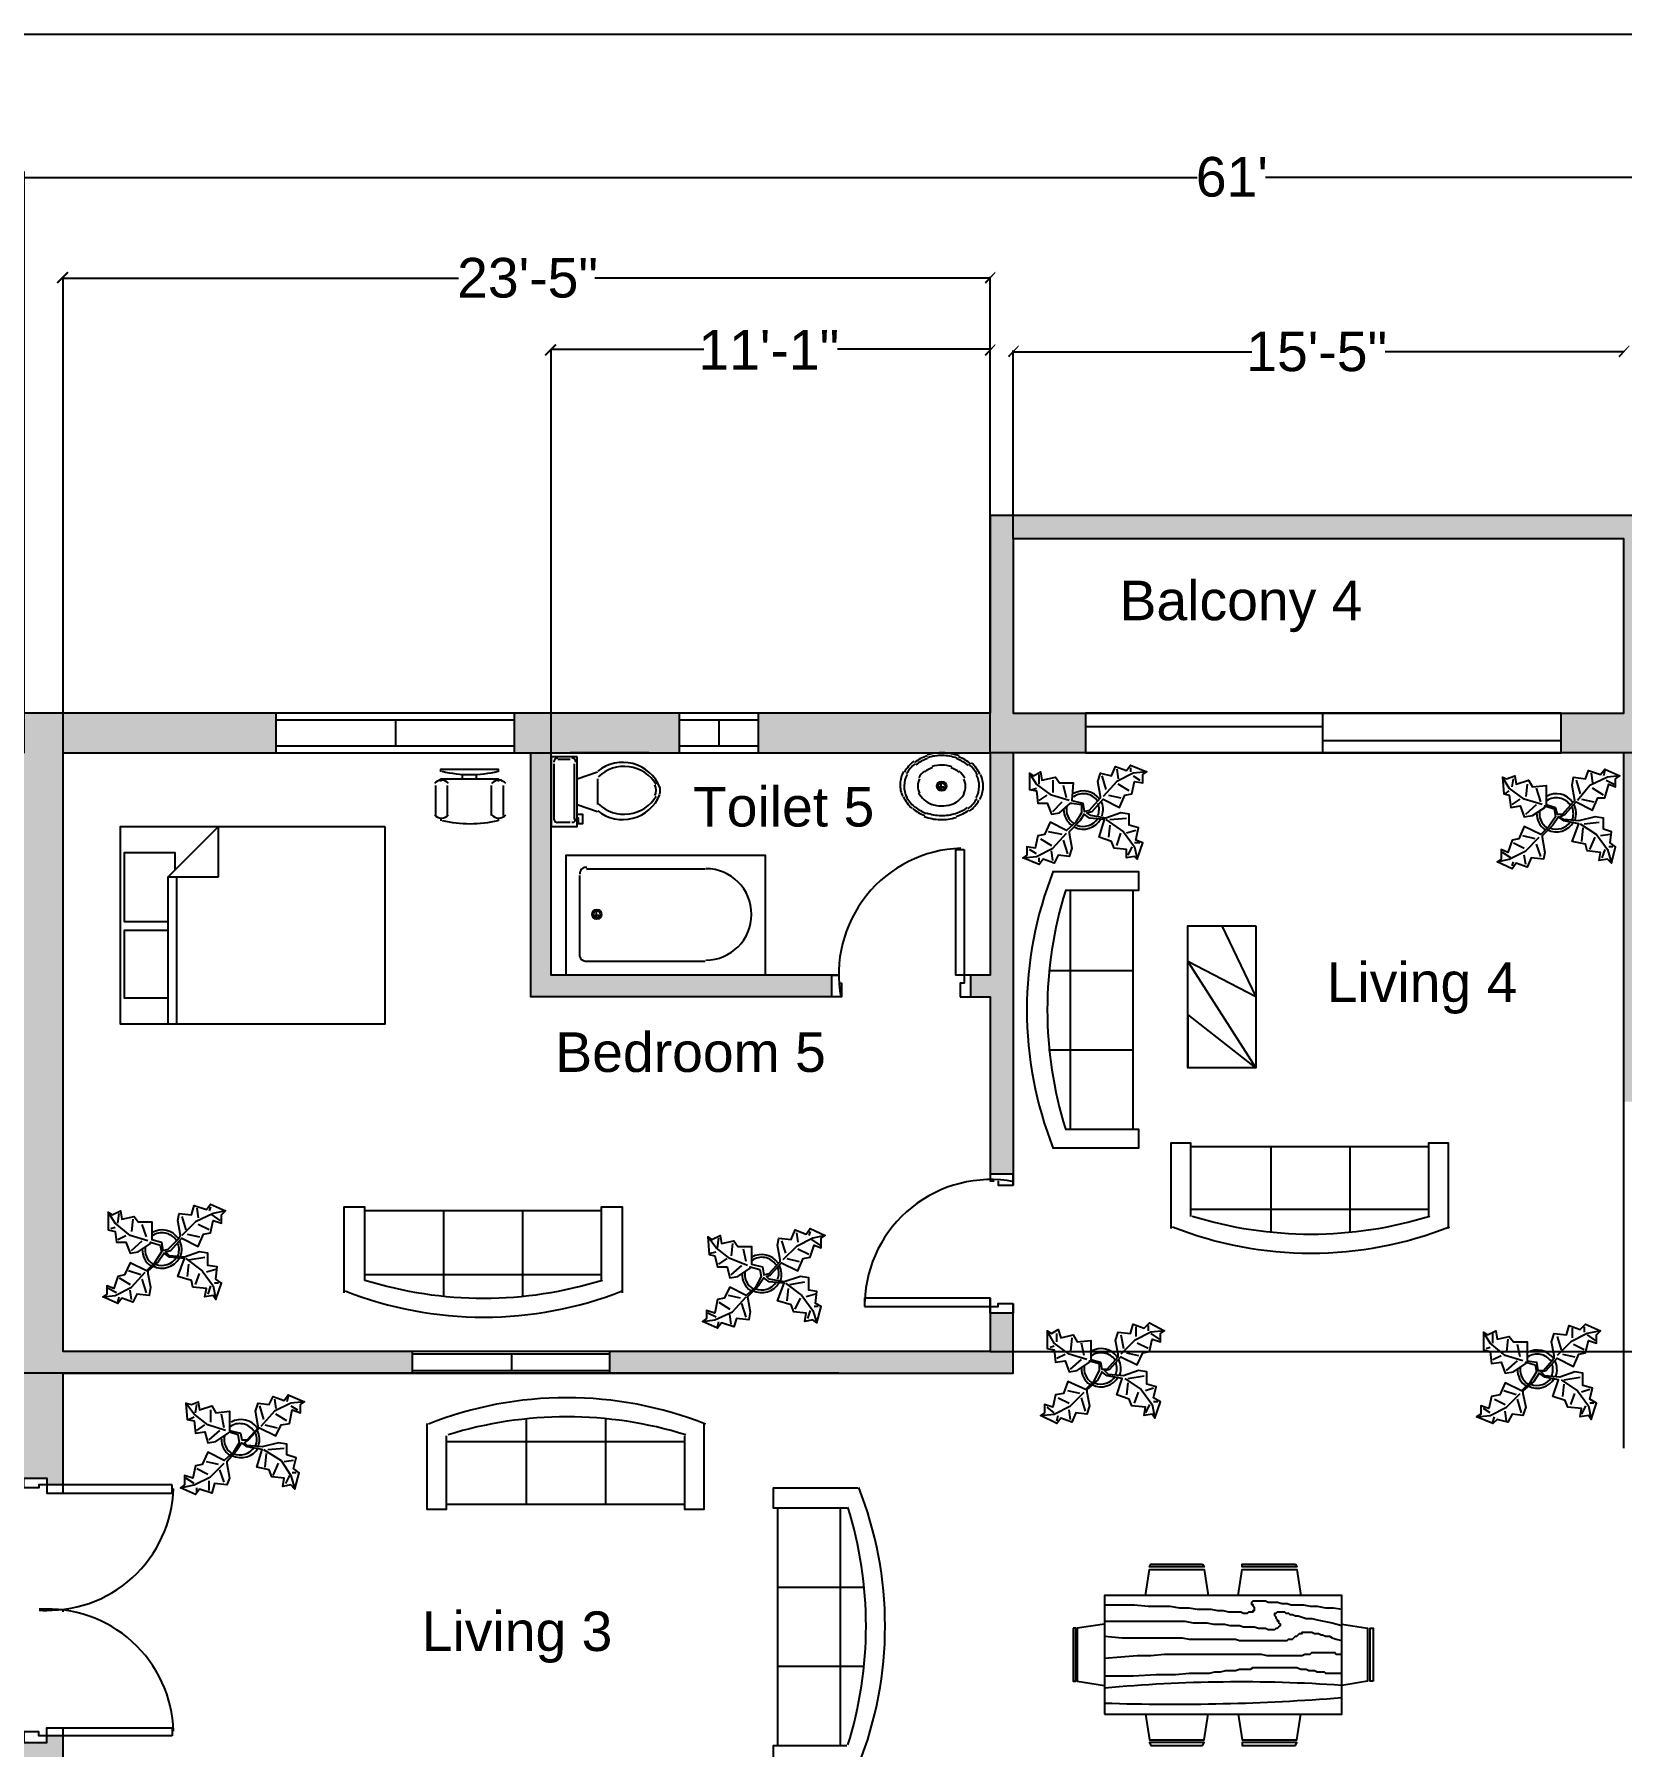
# Model space of a CAD drawing. Header units: inches. Extents: x 87 to 2803, y 358 to 1702.
# Drawn here: x 1060 to 1541, y 1183 to 1702 of the extents above; entities that cross this region are included whole.
import ezdxf

# ---------------------------------------------------------------- set-up
doc = ezdxf.new("R2010")
doc.units = ezdxf.units.IN
doc.header["$MEASUREMENT"] = 0
for name, color, linetype in [('PDF_0', 7, 'Continuous'), ('PDF_hatch', 3, 'Continuous'), ('PDF_Text', 7, 'Continuous')]:
    doc.layers.add(name, color=color, linetype=linetype)
for name, color, linetype, true_color in [('PDF_block', 220, 'Continuous', 0xff00bf), ('PDF_door', 140, 'Continuous', 0x00bfff), ('PDF_Layer1', 1, 'Continuous', 0xff0000), ('PDF_window', 180, 'Continuous', 0x3f00ff)]:
    doc.layers.add(name, color=color, linetype=linetype, true_color=true_color)
doc.styles.add('PDF Arial', font='arial.ttf')

msp = doc.modelspace()

# ---------------------------------------------------------------- hatches: boundary and pattern name
at = {"layer": 'PDF_0', "true_color": 0xff00bf, "transparency": 33554559}
for points in [[(1070.33, 1629.24), (1069.92, 1629.66), (1066.61, 1626.35), (1067.03, 1625.94)], [(1347.86, 1626.35), (1348.27, 1625.94), (1351.16, 1629.24), (1351.16, 1629.66)], [(1218.18, 1607.36), (1217.77, 1607.77), (1214.46, 1604.46), (1214.88, 1604.05)], [(1347.86, 1604.46), (1348.27, 1604.05), (1351.16, 1607.36), (1351.16, 1607.77)], [(1358.19, 1606.94), (1358.19, 1607.36), (1354.88, 1604.05), (1355.29, 1603.64)], [(1539.9, 1604.05), (1540.31, 1603.64), (1543.2, 1606.94), (1543.2, 1607.36)]]:
    msp.add_hatch(color=220, dxfattribs=at).paths.add_polyline_path(points)
at = {"layer": 'PDF_hatch', "transparency": 33554559}
for points in [[(1548.57, 1555.73), (1349.51, 1555.73), (1349.51, 1495.85), (1279.3, 1495.85), (1279.3, 1483.87), (1349.51, 1483.87), (1349.51, 1416.55), (1343.73, 1416.55), (1343.73, 1409.95), (1349.51, 1409.95), (1349.51, 1356.26), (1356.53, 1356.26), (1356.53, 1483.87), (1378.42, 1483.87), (1378.42, 1495.85), (1356.53, 1495.85), (1356.53, 1548.71), (1541.55, 1548.71), (1541.55, 1495.85), (1522.55, 1495.85), (1522.55, 1483.87), (1541.55, 1483.87), (1541.55, 1378.15), (1548.57, 1378.15), (1548.57, 1409.95), (1553.53, 1409.95), (1553.53, 1416.55), (1548.57, 1416.55), (1548.57, 1483.87), (1631.58, 1483.87), (1631.58, 1495.85), (1548.57, 1495.85)], [(1133.11, 1495.85), (859.71, 1495.85), (859.71, 1483.87), (924.55, 1483.87), (924.55, 1302.57), (818.82, 1302.57), (818.82, 1295.96), (924.55, 1295.96), (924.55, 1262.1), (929.5, 1262.1), (929.5, 1264.16), (936.52, 1264.16), (936.52, 1483.87), (1056.7, 1483.87), (1056.7, 1264.16), (1063.72, 1264.16), (1063.72, 1262.1), (1068.68, 1262.1), (1068.68, 1295.96), (1174.4, 1295.96), (1174.4, 1302.57), (1068.68, 1302.57), (1068.68, 1483.87), (1133.11, 1483.87)], [(1255.35, 1495.85), (1205.38, 1495.85), (1205.38, 1483.87), (1210.33, 1483.87), (1210.33, 1409.95), (1301.61, 1409.95), (1301.61, 1416.55), (1216.53, 1416.55), (1216.53, 1483.87), (1255.35, 1483.87)], [(1356.53, 1314.13), (1349.51, 1314.13), (1349.51, 1302.57), (1234.29, 1302.57), (1234.29, 1295.96), (1356.53, 1295.96)]]:
    msp.add_hatch(color=256, dxfattribs=at).paths.add_polyline_path(points)
h = msp.add_hatch(color=256, dxfattribs=at)
h.paths.add_polyline_path([(1068.68, 1003.98), (1068.68, 1142.74), (1128.98, 1142.74), (1128.98, 1149.76), (1068.68, 1149.76), (1068.68, 1186.11), (1063.72, 1186.11), (1063.72, 1184.04), (1056.7, 1184.04), (1056.7, 1099.79), (936.52, 1099.79), (936.52, 1184.04), (929.5, 1184.04), (929.5, 1186.11), (924.55, 1186.11), (924.55, 1149.76), (864.25, 1149.76), (864.25, 1142.74), (924.55, 1142.74), (924.55, 1003.98), (841.95, 1003.98), (841.95, 991.59), (1151.28, 991.59), (1151.28, 1003.98)])
h.paths.add_polyline_path([(1056.7, 1003.98), (936.52, 1003.98), (936.52, 1087.81), (1056.7, 1087.81)], flags=0)

# ---------------------------------------------------------------- linework, layer by layer
at = {"layer": 'PDF_0', "lineweight": 25}
for points in [[(86.59, 1701.52), (2022.27, 1701.52), (2022.27, 358.47), (86.59, 358.47)], [(1356.53, 1548.71), (1356.53, 1495.85), (1541.55, 1495.85), (1541.55, 1548.71)], [(1224.38, 1482.63), (1216.53, 1482.63), (1216.53, 1461.57), (1224.38, 1461.57)], [(1166.14, 1461.57), (1166.14, 1401.69), (1086.02, 1401.69), (1086.02, 1461.57)], [(1115.76, 1446.29), (1115.76, 1461.57), (1100.48, 1446.29)], [(1221.07, 1416.55), (1221.07, 1452.9), (1281.37, 1452.9), (1281.37, 1416.55)], [(1430.05, 1431.42), (1430.05, 1388.47), (1409.4, 1388.47), (1409.4, 1431.42)], [(1413.94, 1238.14), (1414.35, 1237.32), (1397.83, 1237.32), (1398.25, 1238.14)], [(1442.02, 1238.14), (1442.44, 1237.32), (1425.92, 1237.32), (1425.92, 1238.14)], [(1384.2, 1192.71), (1456.06, 1192.71), (1456.06, 1228.64), (1384.2, 1228.64)], [(1374.7, 1218.73), (1374.7, 1202.63), (1375.53, 1202.63), (1375.53, 1218.73)], [(1465.56, 1202.63), (1464.74, 1202.63), (1464.74, 1218.73), (1465.56, 1218.73)], [(1413.94, 1183.22), (1414.35, 1184.04), (1397.83, 1184.04), (1398.25, 1183.22)], [(1442.02, 1183.22), (1442.44, 1184.04), (1425.92, 1184.04), (1425.92, 1183.22)]]:
    msp.add_lwpolyline(points, close=True, dxfattribs=at)
for points in [[(1056.7, 991.59), (1541.55, 991.59), (1541.55, 931.7), (1650.58, 931.7), (1650.58, 991.59), (1800.5, 991.59), (1800.5, 1495.85), (1788.52, 1495.85), (1788.52, 1555.73), (1704.68, 1555.73), (1704.68, 1495.85), (1548.57, 1495.85), (1548.57, 1555.73), (1349.51, 1555.73), (1349.51, 1495.85), (1056.7, 1495.85)], [(1349.51, 1318.68), (1349.51, 1302.57), (1068.68, 1302.57), (1068.68, 1483.87), (1246.26, 1483.87), (1222.31, 1483.87)], [(1304.5, 1409.95), (1301.19, 1409.95), (1298.71, 1409.95), (1260.31, 1409.95), (1253.29, 1409.95), (1246.26, 1409.95), (1222.31, 1409.95), (1210.33, 1409.95), (1210.33, 1416.55), (1210.33, 1483.87)], [(1303.67, 1416.55), (1301.19, 1416.55), (1298.71, 1416.55), (1260.31, 1416.55), (1253.29, 1416.55), (1246.26, 1416.55), (1229.33, 1416.55), (1216.53, 1416.55), (1216.53, 1483.87)], [(1246.26, 1483.87), (1253.29, 1483.87), (1260.31, 1483.87), (1267.33, 1483.87), (1349.51, 1483.87), (1349.51, 1430.6), (1349.51, 1423.58), (1349.51, 1416.55), (1339.19, 1416.55)], [(1541.55, 1273.25), (1541.55, 1416.55), (1541.55, 1423.58), (1541.55, 1430.6), (1541.55, 1483.87), (1356.53, 1483.87), (1356.53, 1430.6), (1356.53, 1423.58), (1356.53, 1416.55), (1356.53, 1352.95)], [(1183.08, 1478.09), (1183.08, 1478.92), (1200.42, 1478.92), (1200.42, 1478.09)], [(1217.36, 1480.57), (1217.36, 1463.64)], [(1222.31, 1481.81), (1218.59, 1481.81)], [(1223.55, 1463.64), (1223.55, 1480.57)], [(1373.47, 1469.42), (1368.1, 1471.07), (1363.55, 1474.37), (1361.49, 1477.68), (1362.73, 1476.85), (1364.79, 1478.09), (1365.21, 1475.61), (1369.34, 1476.44), (1370.57, 1474.79), (1374.7, 1474.79), (1374.29, 1469.42), (1377.6, 1468.59), (1378.01, 1466.11), (1379.66, 1466.53), (1382.96, 1470.24), (1382.96, 1470.66), (1382.14, 1475.2), (1382.96, 1477.68), (1386.27, 1476.85), (1387.51, 1479.74), (1390.81, 1478.5), (1392.05, 1480.15), (1397.01, 1478.09)], [(1387.92, 1478.92), (1388.33, 1476.02)], [(1392.05, 1479.33), (1392.05, 1478.09)], [(1516.77, 1468.18), (1511.4, 1469.83), (1506.86, 1473.13), (1504.8, 1476.44), (1506.04, 1476.02), (1508.51, 1476.85), (1508.93, 1474.37), (1512.64, 1475.61), (1513.88, 1473.55), (1518.01, 1473.96), (1518.01, 1468.18), (1520.9, 1467.35), (1521.32, 1465.29), (1522.97, 1465.29), (1526.27, 1469), (1526.68, 1469.42), (1525.86, 1473.96), (1526.27, 1476.44), (1529.99, 1476.02), (1530.81, 1478.5), (1534.53, 1477.26), (1535.77, 1478.92), (1540.31, 1476.85)], [(1535.77, 1478.5), (1535.36, 1476.85)], [(1181.43, 1473.96), (1181.43, 1464.87)], [(1183.08, 1475.2), (1183.08, 1476.02), (1200.42, 1476.02), (1200.42, 1475.2)], [(1185.14, 1464.87), (1185.14, 1473.96)], [(1189.69, 1476.02), (1189.69, 1477.26)], [(1193.82, 1477.26), (1193.82, 1476.02)], [(1198.36, 1473.96), (1198.36, 1464.87)], [(1202.08, 1464.87), (1202.08, 1473.96)], [(1224.38, 1476.02), (1230.57, 1478.09)], [(1230.57, 1476.02), (1230.57, 1468.18)], [(1333.82, 1473.55), (1335.47, 1473.55)], [(1334.64, 1474.79), (1334.64, 1472.72)], [(1361.49, 1477.68), (1361.49, 1472.72), (1363.55, 1472.31), (1363.97, 1468.59), (1366.86, 1468.59), (1368.1, 1465.29), (1370.57, 1465.7), (1373.88, 1468.59), (1374.29, 1468.59), (1377.18, 1468.18), (1377.18, 1465.7), (1375.53, 1462.81), (1372.64, 1460.33), (1367.68, 1462.81), (1366.03, 1459.09), (1363.97, 1458.68), (1363.14, 1454.96), (1360.66, 1455.38), (1360.66, 1452.9), (1359.42, 1452.07), (1363.55, 1452.48), (1368.51, 1454.96), (1372.64, 1459.51)], [(1364.38, 1474.37), (1364.38, 1477.26)], [(1368.51, 1475.61), (1368.51, 1471.89)], [(1372.64, 1470.24), (1371.81, 1473.96)], [(1394.12, 1451.66), (1395.77, 1456.61), (1393.7, 1457.44), (1394.53, 1461.16), (1391.64, 1461.98), (1391.64, 1465.29), (1389.16, 1465.7), (1384.62, 1464.05), (1380.07, 1464.87), (1378.83, 1465.7), (1380.49, 1466.11), (1383.79, 1469.83), (1388.75, 1467.35), (1390.4, 1471.07), (1392.46, 1471.48), (1393.29, 1475.2), (1395.77, 1474.79), (1395.77, 1477.26), (1397.01, 1478.09), (1392.88, 1477.68), (1387.92, 1475.2), (1383.79, 1470.66)], [(1383.38, 1476.85), (1384.62, 1472.72)], [(1391.64, 1472.31), (1388.33, 1474.37)], [(1392.88, 1476.85), (1394.94, 1475.61)], [(1504.8, 1476.44), (1505.21, 1471.48), (1506.86, 1471.07), (1507.27, 1467.35), (1510.17, 1467.77), (1511.4, 1464.46), (1513.88, 1464.87), (1517.6, 1467.35), (1517.6, 1467.77), (1520.49, 1466.94), (1520.9, 1464.46), (1518.84, 1461.57), (1516.36, 1459.09), (1511.4, 1461.57), (1509.75, 1457.85), (1507.69, 1457.44), (1506.45, 1453.72), (1504.38, 1454.55), (1504.38, 1451.66), (1503.14, 1450.83), (1506.86, 1451.66), (1511.82, 1454.14), (1515.95, 1458.27)], [(1507.69, 1473.55), (1508.1, 1476.02)], [(1512.23, 1474.37), (1511.82, 1470.66)], [(1537.84, 1450.42), (1539.07, 1455.38), (1537.42, 1456.61), (1537.84, 1459.92), (1535.36, 1460.74), (1535.36, 1464.05), (1532.88, 1464.46), (1527.92, 1463.22), (1523.38, 1463.64), (1522.14, 1464.46), (1523.79, 1465.29), (1527.1, 1469), (1532.05, 1466.53), (1533.71, 1470.24), (1535.77, 1470.24), (1537.01, 1474.37), (1539.07, 1473.55), (1539.07, 1476.02), (1540.31, 1476.85), (1536.6, 1476.44), (1531.23, 1473.96), (1527.51, 1469.42)], [(1527.1, 1475.61), (1528.34, 1471.48)], [(1531.64, 1477.68), (1532.05, 1474.79)], [(1536.18, 1475.61), (1538.66, 1474.37)], [(1224.38, 1468.18), (1230.57, 1466.11)], [(1362.32, 1472.72), (1363.55, 1473.13)], [(1364.38, 1469.42), (1366.86, 1471.07)], [(1368.51, 1466.11), (1371.4, 1469)], [(1385.44, 1471.07), (1389.16, 1470.24)], [(1505.62, 1471.48), (1506.86, 1472.31)], [(1507.69, 1468.18), (1510.17, 1469.83)], [(1511.82, 1465.29), (1515.12, 1468.18)], [(1516.36, 1469), (1515.12, 1473.13)], [(1528.75, 1469.83), (1532.47, 1469)], [(1535.36, 1471.07), (1532.05, 1473.13)], [(1183.08, 1464.05), (1183.08, 1463.22)], [(1200.42, 1464.05), (1200.42, 1463.22)], [(1224.38, 1465.29), (1226.03, 1465.29), (1226.03, 1462.4), (1224.79, 1462.4), (1224.79, 1464.05), (1224.38, 1464.05)], [(1384.62, 1463.64), (1389.99, 1459.92), (1393.29, 1455.38), (1394.12, 1451.66), (1393.29, 1452.48), (1390.81, 1452.07), (1390.81, 1454.55), (1387.09, 1454.96), (1386.27, 1457.03), (1382.55, 1458.27), (1384.2, 1463.64), (1379.66, 1464.05), (1378.01, 1465.29), (1376.77, 1463.22), (1373.47, 1459.92), (1373.47, 1459.51), (1374.29, 1454.96), (1373.47, 1452.48), (1370.16, 1452.9), (1368.92, 1450.42), (1365.62, 1451.66), (1364.38, 1450.01), (1359.42, 1452.07)], [(1385.86, 1463.64), (1390.81, 1464.05)], [(1528.34, 1462.4), (1533.29, 1459.09), (1536.6, 1454.55), (1537.84, 1450.42), (1536.6, 1451.66), (1534.12, 1451.25), (1534.53, 1453.72), (1530.4, 1454.14), (1529.99, 1456.2), (1525.86, 1457.03), (1527.92, 1462.4), (1523.38, 1463.22), (1521.73, 1464.46), (1520.08, 1461.98), (1516.77, 1458.68), (1516.77, 1458.27), (1517.6, 1453.72), (1517.19, 1451.66), (1513.47, 1452.07), (1512.23, 1449.18), (1508.93, 1450.42), (1507.69, 1448.77), (1503.14, 1450.83)], [(1529.58, 1462.4), (1534.12, 1462.81)], [(1364.79, 1457.85), (1368.1, 1455.79)], [(1371.4, 1459.09), (1367.27, 1459.92)], [(1385.86, 1461.98), (1385.44, 1458.27)], [(1387.92, 1455.79), (1389.16, 1459.51)], [(1393.7, 1460.33), (1390.81, 1459.51)], [(1514.71, 1457.85), (1510.99, 1458.68)], [(1529.16, 1461.16), (1528.75, 1457.03)], [(1531.23, 1454.55), (1532.88, 1458.27)], [(1537.42, 1459.09), (1534.53, 1458.68)], [(1100.48, 1432.66), (1087.26, 1432.66), (1087.26, 1453.72), (1102.54, 1453.72), (1102.54, 1448.35)], [(1363.55, 1453.31), (1361.49, 1454.55)], [(1368.51, 1451.25), (1368.1, 1454.14)], [(1373.05, 1453.31), (1371.81, 1457.44)], [(1392.46, 1455.38), (1391.22, 1452.9)], [(1394.94, 1456.61), (1393.29, 1456.61)], [(1507.27, 1452.07), (1504.8, 1453.72)], [(1508.1, 1456.61), (1511.4, 1454.96)], [(1511.82, 1450.01), (1511.4, 1452.9)], [(1516.36, 1452.48), (1515.12, 1456.2)], [(1535.77, 1454.55), (1534.94, 1452.07)], [(1538.25, 1455.38), (1537.01, 1455.38)], [(1227.27, 1448.77), (1263.2, 1448.77)], [(1364.38, 1450.83), (1364.38, 1452.07)], [(1368.51, 1447.94), (1394.53, 1447.94), (1394.53, 1442.16), (1372.23, 1442.16)], [(1507.69, 1449.59), (1508.1, 1450.83)], [(1100.48, 1401.69), (1100.48, 1446.29)], [(1102.96, 1446.29), (1102.96, 1401.69)], [(1373.88, 1369.89), (1373.88, 1442.16)], [(1392.88, 1369.89), (1392.88, 1442.16)], [(1229.33, 1434.73), (1230.98, 1434.73)], [(1230.16, 1435.55), (1230.16, 1433.9)], [(1100.48, 1409.53), (1087.26, 1409.53), (1087.26, 1430.18), (1100.48, 1430.18)], [(1419.72, 1431.42), (1430.05, 1409.95), (1409.4, 1420.68), (1430.05, 1388.47), (1409.4, 1404.58), (1409.4, 1388.47)], [(1392.88, 1417.79), (1367.27, 1417.79)], [(1340.43, 1409.95), (1349.51, 1409.95), (1349.51, 1354.19)], [(1392.88, 1393.84), (1367.27, 1393.84)], [(1372.23, 1369.89), (1394.53, 1369.89), (1394.53, 1364.1), (1368.51, 1364.1)], [(1404.44, 1339.74), (1404.44, 1365.76), (1410.22, 1365.76), (1410.22, 1343.46)], [(1482.5, 1364.52), (1410.22, 1364.52)], [(1434.59, 1364.52), (1434.59, 1338.5)], [(1458.54, 1364.52), (1458.54, 1338.5)], [(1482.5, 1343.46), (1482.5, 1365.76), (1488.28, 1365.76), (1488.28, 1339.74)], [(1082.31, 1344.69), (1082.31, 1339.33), (1084.37, 1338.91), (1084.79, 1335.61), (1087.68, 1335.61), (1088.92, 1332.3), (1091.39, 1332.72), (1095.11, 1335.2), (1095.11, 1335.61), (1098, 1334.78), (1098.41, 1332.72), (1096.35, 1329.41), (1093.87, 1326.94), (1088.92, 1329.41), (1087.26, 1325.7), (1085.2, 1325.28), (1083.96, 1321.57), (1081.9, 1322.39), (1081.9, 1319.91), (1080.66, 1319.09), (1084.37, 1319.5), (1089.33, 1321.98), (1093.46, 1326.52)], [(1094.28, 1336.02), (1088.92, 1337.67), (1084.37, 1341.39), (1082.31, 1344.69), (1083.55, 1343.87), (1086.02, 1345.11), (1086.44, 1342.63), (1090.15, 1343.46), (1091.39, 1341.8), (1095.52, 1341.8), (1095.52, 1336.43), (1098.41, 1335.61), (1098.83, 1333.13), (1100.48, 1333.54), (1103.78, 1336.85), (1104.2, 1337.67), (1103.37, 1342.22), (1103.78, 1344.28), (1107.5, 1343.87), (1108.33, 1346.76), (1112.04, 1345.52), (1113.28, 1347.17), (1117.83, 1345.11)], [(1085.2, 1341.39), (1085.61, 1344.28)], [(1114.93, 1318.26), (1116.59, 1323.22), (1114.93, 1324.46), (1115.35, 1328.17), (1112.46, 1328.59), (1112.46, 1332.3), (1109.98, 1332.72), (1105.44, 1331.07), (1100.89, 1331.48), (1099.65, 1332.72), (1101.31, 1333.13), (1104.61, 1336.85), (1109.57, 1334.37), (1111.22, 1338.09), (1113.28, 1338.5), (1114.11, 1342.22), (1116.59, 1341.39), (1116.59, 1343.87), (1117.83, 1345.11), (1114.11, 1344.28), (1108.74, 1341.8), (1104.61, 1337.67)], [(1109.15, 1345.93), (1109.57, 1343.04)], [(1113.28, 1346.35), (1112.87, 1345.11)], [(1113.7, 1343.87), (1116.17, 1342.22)], [(1153.76, 1320.33), (1153.76, 1346.35), (1159.95, 1346.35), (1159.95, 1324.04)], [(1231.81, 1345.11), (1159.95, 1345.11)], [(1183.9, 1345.11), (1183.9, 1319.09)], [(1207.86, 1345.11), (1207.86, 1319.09)], [(1231.81, 1324.04), (1231.81, 1346.35), (1238.01, 1346.35), (1238.01, 1320.33)], [(1482.5, 1345.52), (1410.22, 1345.52)], [(1083.13, 1339.74), (1084.37, 1340.15)], [(1089.74, 1342.63), (1089.33, 1338.91)], [(1093.87, 1337.26), (1092.63, 1340.98)], [(1104.61, 1343.46), (1105.85, 1339.33)], [(1112.87, 1339.33), (1109.57, 1340.98)], [(1276, 1328.59), (1270.63, 1330.65), (1266.5, 1333.96), (1264.02, 1337.26), (1265.26, 1336.43), (1267.74, 1337.67), (1268.15, 1335.2), (1271.87, 1336.02), (1273.11, 1334.37), (1277.24, 1334.37), (1277.24, 1329), (1280.54, 1328.17), (1280.96, 1325.7), (1282.61, 1326.11), (1285.91, 1329.83), (1285.91, 1330.24), (1285.09, 1334.78), (1285.5, 1336.85), (1289.22, 1336.43), (1290.45, 1339.33), (1293.76, 1338.09), (1295, 1339.74), (1299.54, 1337.67)], [(1290.87, 1338.5), (1291.28, 1335.61)], [(1295, 1338.91), (1294.58, 1337.67)], [(1085.2, 1336.43), (1087.68, 1337.67)], [(1089.33, 1333.13), (1092.63, 1336.02)], [(1106.26, 1338.09), (1109.98, 1337.26)], [(1264.02, 1337.26), (1264.44, 1331.89), (1266.09, 1331.48), (1266.91, 1328.17), (1269.81, 1328.17), (1270.63, 1324.87), (1273.11, 1325.28), (1276.83, 1327.76), (1276.83, 1328.17), (1279.72, 1327.35), (1280.13, 1325.28), (1278.48, 1321.98), (1275.59, 1319.5), (1270.63, 1321.98), (1268.98, 1318.68), (1266.91, 1318.26), (1266.09, 1314.13), (1263.61, 1314.96), (1263.61, 1312.48), (1262.37, 1311.65), (1266.09, 1312.07), (1271.46, 1314.55), (1275.59, 1319.09)], [(1266.91, 1333.96), (1267.33, 1336.85)], [(1271.46, 1335.2), (1271.04, 1331.48)], [(1275.59, 1329.83), (1274.76, 1333.54)], [(1297.06, 1311.24), (1298.3, 1316.2), (1296.65, 1317.02), (1297.06, 1320.74), (1294.58, 1321.15), (1294.58, 1324.87), (1292.11, 1325.28), (1287.15, 1323.63), (1282.61, 1324.46), (1281.78, 1325.28), (1283.02, 1325.7), (1286.32, 1329.41), (1291.28, 1326.94), (1292.93, 1330.65), (1295, 1331.07), (1296.24, 1334.78), (1298.3, 1333.96), (1298.3, 1336.85), (1299.54, 1337.67), (1295.82, 1336.85), (1290.87, 1334.37), (1286.74, 1330.24)], [(1286.32, 1336.02), (1287.56, 1332.3)], [(1294.58, 1331.89), (1291.28, 1333.54)], [(1295.41, 1336.43), (1297.89, 1334.78)], [(1105.85, 1330.65), (1110.8, 1326.94), (1114.11, 1322.39), (1114.93, 1318.26), (1114.11, 1319.5), (1111.63, 1319.09), (1112.04, 1321.57), (1107.91, 1321.98), (1107.5, 1324.04), (1103.37, 1325.28), (1105.44, 1330.65), (1100.89, 1331.07), (1099.24, 1332.3), (1097.59, 1329.83), (1094.28, 1326.94), (1094.28, 1326.11), (1095.11, 1321.98), (1094.7, 1319.5), (1090.98, 1319.91), (1089.74, 1317.44), (1086.44, 1318.68), (1085.2, 1317.02), (1080.66, 1319.09)], [(1106.67, 1329), (1106.26, 1325.28)], [(1106.67, 1330.24), (1111.63, 1331.07)], [(1264.85, 1332.3), (1266.5, 1332.72)], [(1267.33, 1329), (1269.81, 1330.65)], [(1271.04, 1325.7), (1274.35, 1328.59)], [(1287.98, 1330.65), (1291.69, 1329.83)], [(1085.61, 1324.87), (1088.92, 1322.81)], [(1092.22, 1325.7), (1088.5, 1326.94)], [(1093.87, 1320.33), (1092.63, 1324.46)], [(1108.74, 1322.81), (1109.98, 1326.11)], [(1114.93, 1327.35), (1112.04, 1326.52)], [(1115.76, 1323.22), (1114.52, 1323.22)], [(1231.81, 1325.7), (1159.95, 1325.7)], [(1287.56, 1323.22), (1292.52, 1319.5), (1295.82, 1314.96), (1297.06, 1311.24), (1295.82, 1312.07), (1293.35, 1311.65), (1293.76, 1314.13), (1290.04, 1314.55), (1289.22, 1316.61), (1285.09, 1317.85), (1287.15, 1323.22), (1282.61, 1323.63), (1280.96, 1324.87), (1279.3, 1322.39), (1276.41, 1319.5), (1276, 1319.09), (1276.83, 1314.55), (1276.41, 1312.07), (1272.7, 1312.48), (1271.87, 1310), (1268.15, 1311.24), (1266.91, 1309.59), (1262.37, 1311.65)], [(1288.8, 1322.81), (1293.35, 1323.63)], [(1084.79, 1320.33), (1082.31, 1321.57)], [(1085.2, 1317.44), (1085.61, 1319.09)], [(1089.33, 1318.26), (1088.92, 1321.15)], [(1113.28, 1322.39), (1112.46, 1319.91)], [(1273.94, 1318.68), (1270.22, 1319.5)], [(1288.39, 1321.57), (1287.98, 1317.85)], [(1290.45, 1315.37), (1292.11, 1318.68)], [(1296.65, 1319.91), (1293.76, 1319.09)], [(1068.68, 1259.62), (1068.68, 1295.96), (1356.53, 1295.96), (1356.53, 1317.02)], [(1266.5, 1312.89), (1264.02, 1314.13)], [(1267.33, 1317.44), (1270.63, 1315.37)], [(1271.04, 1310.83), (1270.63, 1313.72)], [(1275.59, 1312.89), (1274.35, 1317.02)], [(1295, 1314.96), (1294.17, 1312.48)], [(1297.48, 1316.2), (1296.24, 1316.2)], [(1266.91, 1310), (1267.33, 1311.65)], [(1366.86, 1308.76), (1366.86, 1303.4), (1368.92, 1302.98), (1369.34, 1299.27), (1372.23, 1299.68), (1373.47, 1296.37), (1375.94, 1296.79), (1379.66, 1299.27), (1379.66, 1299.68), (1382.55, 1298.85), (1382.55, 1296.79), (1380.9, 1293.48), (1378.42, 1291.01), (1373.05, 1293.48), (1371.81, 1289.77), (1369.34, 1289.35), (1368.51, 1285.64), (1366.03, 1286.46), (1366.03, 1283.98), (1364.79, 1283.16), (1368.92, 1283.57), (1373.88, 1286.05), (1378.01, 1290.18)], [(1378.83, 1300.09), (1373.47, 1301.74), (1368.92, 1305.05), (1366.86, 1308.76), (1368.1, 1307.94), (1370.16, 1309.18), (1370.99, 1306.7), (1374.7, 1307.53), (1375.94, 1305.46), (1380.07, 1305.87), (1380.07, 1300.09), (1382.96, 1299.27), (1383.38, 1297.2), (1385.03, 1297.2), (1388.33, 1300.92), (1388.33, 1301.74), (1387.51, 1305.87), (1388.33, 1308.35), (1392.05, 1307.94), (1392.88, 1310.83), (1396.18, 1309.59), (1397.83, 1311.24), (1402.38, 1308.76)], [(1369.75, 1305.46), (1369.75, 1307.94)], [(1399.48, 1282.33), (1401.14, 1287.29), (1399.07, 1288.53), (1399.9, 1291.83), (1397.01, 1292.66), (1397.01, 1296.37), (1394.53, 1296.79), (1389.99, 1295.14), (1385.44, 1295.55), (1384.2, 1296.79), (1385.86, 1297.2), (1389.16, 1300.92), (1394.12, 1298.44), (1395.77, 1302.16), (1397.83, 1302.57), (1398.66, 1306.29), (1401.14, 1305.46), (1401.14, 1307.94), (1402.38, 1308.76), (1398.25, 1308.35), (1393.29, 1305.87), (1389.16, 1301.74)], [(1389.16, 1307.53), (1389.99, 1303.4)], [(1393.7, 1310), (1393.7, 1307.11)], [(1397.42, 1310.42), (1397.42, 1308.76)], [(1398.25, 1307.94), (1400.72, 1306.29)], [(1499.01, 1308.35), (1499.01, 1302.98), (1501.08, 1302.57), (1501.49, 1298.85), (1504.38, 1299.27), (1505.62, 1295.96), (1508.1, 1296.37), (1511.82, 1298.85), (1511.82, 1299.27), (1514.71, 1298.44), (1515.12, 1296.37), (1513.06, 1293.07), (1510.58, 1290.59), (1505.62, 1293.07), (1503.97, 1289.35), (1501.49, 1288.94), (1500.67, 1285.22), (1498.19, 1286.05), (1498.19, 1283.57), (1496.95, 1282.75), (1501.08, 1283.16), (1506.04, 1285.64), (1510.17, 1289.77)], [(1510.99, 1299.68), (1505.62, 1301.33), (1501.08, 1305.05), (1499.01, 1308.35), (1500.25, 1307.53), (1502.73, 1308.76), (1503.14, 1306.29), (1506.86, 1307.11), (1508.1, 1305.46), (1512.23, 1305.46), (1512.23, 1299.68), (1515.12, 1299.27), (1515.53, 1296.79), (1517.19, 1296.79), (1520.49, 1300.5), (1520.49, 1301.33), (1519.66, 1305.46), (1520.49, 1307.94), (1524.21, 1307.53), (1525.03, 1310.42), (1528.34, 1309.18), (1529.99, 1310.83), (1534.53, 1308.76)], [(1501.91, 1305.05), (1501.91, 1307.94)], [(1531.64, 1281.92), (1533.29, 1286.88), (1531.23, 1288.11), (1532.05, 1291.42), (1529.16, 1292.24), (1529.16, 1295.96), (1526.68, 1296.37), (1522.14, 1294.72), (1517.6, 1295.14), (1516.36, 1296.37), (1518.01, 1296.79), (1521.32, 1300.5), (1526.27, 1298.03), (1527.92, 1301.74), (1529.99, 1302.16), (1530.81, 1305.87), (1533.29, 1305.05), (1533.29, 1307.53), (1534.53, 1308.76), (1530.4, 1307.94), (1525.45, 1305.46), (1521.32, 1301.33)], [(1525.86, 1309.59), (1525.86, 1306.7)], [(1529.58, 1310), (1529.58, 1308.35)], [(1530.4, 1307.53), (1532.88, 1305.87)], [(1367.68, 1303.81), (1368.92, 1304.22)], [(1374.29, 1306.7), (1373.88, 1302.57)], [(1378.01, 1301.33), (1377.18, 1305.05)], [(1390.81, 1302.16), (1394.53, 1301.33)], [(1397.42, 1303.4), (1394.12, 1305.05)], [(1499.84, 1303.4), (1501.08, 1303.81)], [(1506.45, 1306.29), (1506.04, 1302.57)], [(1510.17, 1300.92), (1509.34, 1304.63)], [(1521.32, 1307.11), (1522.55, 1302.98)], [(1529.58, 1302.98), (1526.27, 1304.63)], [(1369.75, 1300.5), (1372.23, 1301.74)], [(1373.88, 1297.2), (1377.18, 1300.09)], [(1501.91, 1300.09), (1504.38, 1301.33)], [(1506.04, 1296.79), (1509.34, 1299.68)], [(1522.97, 1301.74), (1526.68, 1300.92)], [(1390.4, 1294.31), (1395.35, 1291.01), (1398.66, 1286.46), (1399.48, 1282.33), (1398.66, 1283.57), (1396.18, 1283.16), (1396.59, 1285.64), (1392.46, 1286.05), (1391.64, 1288.11), (1387.92, 1289.35), (1389.57, 1294.31), (1385.03, 1295.14), (1383.38, 1296.37), (1382.14, 1293.9), (1378.83, 1291.01), (1378.83, 1290.18), (1379.66, 1286.05), (1378.83, 1283.57), (1375.53, 1283.98), (1374.29, 1281.09), (1370.99, 1282.33), (1369.75, 1280.68), (1364.79, 1283.16)], [(1391.22, 1293.07), (1390.81, 1289.35)], [(1391.22, 1294.31), (1396.18, 1295.14)], [(1522.55, 1293.9), (1527.51, 1290.59), (1530.81, 1286.05), (1531.64, 1281.92), (1530.81, 1283.16), (1528.34, 1282.75), (1528.75, 1285.22), (1524.62, 1285.64), (1523.79, 1287.7), (1520.08, 1288.94), (1521.73, 1293.9), (1517.6, 1294.72), (1515.95, 1295.96), (1514.3, 1293.48), (1510.99, 1290.59), (1510.99, 1289.77), (1511.82, 1285.64), (1510.99, 1283.16), (1507.69, 1283.57), (1506.45, 1281.09), (1503.14, 1281.92), (1501.91, 1280.68), (1496.95, 1282.75)], [(1523.38, 1292.66), (1522.97, 1288.94)], [(1523.38, 1293.9), (1528.34, 1294.72)], [(1105.85, 1286.88), (1106.26, 1281.92), (1108.33, 1281.51), (1108.74, 1277.79), (1111.63, 1278.2), (1112.46, 1274.9), (1114.93, 1275.31), (1118.65, 1277.79), (1119.06, 1278.2), (1121.54, 1277.38), (1121.96, 1274.9), (1120.3, 1272.01), (1117.41, 1269.53), (1112.46, 1272.01), (1110.8, 1268.29), (1108.74, 1267.88), (1107.91, 1264.16), (1105.44, 1264.99), (1105.44, 1262.1), (1104.2, 1261.27), (1108.33, 1262.1), (1113.28, 1264.57), (1117.41, 1268.7)], [(1117.83, 1278.62), (1112.46, 1280.27), (1108.33, 1283.57), (1105.85, 1286.88), (1107.5, 1286.46), (1109.57, 1287.29), (1109.98, 1284.81), (1113.7, 1286.05), (1114.93, 1283.98), (1119.06, 1284.4), (1119.06, 1278.62), (1122.37, 1277.79), (1122.78, 1275.72), (1124.43, 1275.72), (1127.74, 1279.44), (1127.74, 1279.85), (1126.91, 1284.4), (1127.74, 1286.88), (1131.04, 1286.46), (1132.28, 1288.94), (1135.58, 1287.7), (1136.82, 1289.35), (1141.78, 1287.29)], [(1108.74, 1283.98), (1109.15, 1286.46)], [(1138.89, 1260.86), (1140.13, 1265.81), (1138.47, 1267.05), (1139.3, 1270.36), (1136.41, 1271.18), (1136.41, 1274.49), (1133.93, 1274.9), (1128.98, 1273.66), (1124.43, 1274.07), (1123.61, 1274.9), (1124.85, 1275.72), (1128.15, 1279.44), (1133.11, 1276.96), (1134.76, 1280.27), (1137.24, 1280.68), (1138.06, 1284.81), (1140.54, 1283.98), (1140.54, 1286.46), (1141.78, 1287.29), (1137.65, 1286.88), (1132.69, 1284.4), (1128.56, 1279.85)], [(1132.69, 1288.11), (1133.11, 1285.22)], [(1136.82, 1288.94), (1136.41, 1287.29)], [(1370.16, 1288.53), (1373.47, 1286.88)], [(1376.77, 1289.77), (1373.05, 1290.59)], [(1378.42, 1284.4), (1377.18, 1288.53)], [(1393.29, 1286.88), (1394.53, 1290.18)], [(1399.07, 1291.42), (1396.59, 1290.59)], [(1397.83, 1286.46), (1396.59, 1283.98)], [(1400.31, 1287.29), (1399.07, 1287.29)], [(1502.32, 1288.11), (1505.62, 1286.46)], [(1508.93, 1289.35), (1505.21, 1290.59)], [(1510.58, 1283.98), (1509.34, 1288.11)], [(1525.45, 1286.46), (1526.68, 1289.77)], [(1531.23, 1291.01), (1528.75, 1290.18)], [(1532.47, 1286.88), (1531.23, 1286.88)], [(1106.67, 1281.92), (1108.33, 1282.75)], [(1113.28, 1284.81), (1113.28, 1281.09)], [(1117.41, 1279.44), (1116.59, 1283.57)], [(1128.15, 1286.05), (1129.39, 1281.92)], [(1136.41, 1281.51), (1133.11, 1283.57)], [(1137.65, 1286.05), (1139.71, 1284.81)], [(1209.1, 1256.31), (1209.1, 1281.92)], [(1233.05, 1256.31), (1233.05, 1281.92)], [(1368.92, 1283.98), (1366.86, 1285.64)], [(1369.75, 1281.51), (1370.16, 1283.16)], [(1373.88, 1281.92), (1373.47, 1284.81)], [(1501.08, 1283.98), (1499.01, 1285.22)], [(1501.91, 1281.09), (1502.32, 1282.75)], [(1506.04, 1281.51), (1505.62, 1284.4)], [(1529.99, 1286.05), (1528.75, 1283.57)], [(1109.15, 1278.62), (1111.63, 1280.27)], [(1112.87, 1275.72), (1116.17, 1278.62)], [(1129.8, 1280.27), (1133.52, 1279.44)], [(1184.73, 1276.96), (1184.73, 1254.66), (1178.95, 1254.66), (1178.95, 1280.68)], [(1262.78, 1280.68), (1262.78, 1254.66), (1257, 1254.66), (1257, 1276.96)], [(1129.39, 1272.83), (1134.76, 1269.53), (1137.65, 1264.99), (1138.89, 1260.86), (1137.65, 1262.1), (1135.17, 1261.68), (1135.58, 1264.16), (1131.87, 1264.57), (1131.04, 1266.64), (1127.32, 1267.47), (1128.98, 1272.83), (1124.43, 1273.66), (1122.78, 1274.9), (1121.13, 1272.42), (1118.24, 1269.12), (1118.24, 1268.7), (1119.06, 1264.16), (1118.24, 1262.1), (1114.52, 1262.51), (1113.7, 1259.62), (1109.98, 1260.86), (1108.74, 1259.21), (1104.2, 1261.27)], [(1130.21, 1271.59), (1129.8, 1267.47)], [(1130.63, 1272.83), (1135.58, 1273.25)], [(1184.73, 1275.31), (1257, 1275.31)], [(1109.15, 1267.05), (1112.46, 1265.4)], [(1115.76, 1268.29), (1112.04, 1269.12)], [(1117.41, 1262.92), (1116.17, 1266.64)], [(1132.28, 1264.99), (1133.93, 1268.7)], [(1138.47, 1269.53), (1135.58, 1269.12)], [(1139.3, 1265.81), (1138.06, 1265.81)], [(1108.33, 1262.51), (1105.85, 1264.16)], [(1109.15, 1260.03), (1109.15, 1261.27)], [(1112.87, 1260.44), (1112.87, 1263.34)], [(1137.24, 1264.99), (1136, 1262.51)], [(1306.15, 1255.08), (1283.85, 1255.08), (1283.85, 1261.27), (1309.45, 1261.27)], [(1184.73, 1256.31), (1257, 1256.31)], [(1285.09, 1255.08), (1285.09, 1183.22)], [(1304.08, 1255.08), (1304.08, 1183.22)], [(1396.59, 1228.64), (1397.83, 1236.49), (1414.35, 1236.49), (1415.59, 1228.64)], [(1424.68, 1228.64), (1425.92, 1236.49), (1442.44, 1236.49), (1443.67, 1228.64)], [(1285.09, 1231.12), (1311.1, 1231.12)], [(1068.68, 1223.69), (1068.68, 1224.51)], [(1384.2, 1225.75), (1388.75, 1225.75), (1393.29, 1225.75), (1397.42, 1225.34), (1400.72, 1225.34), (1404.03, 1225.34), (1406.92, 1224.93), (1409.81, 1224.93), (1412.29, 1224.51), (1414.35, 1224.51), (1416.42, 1224.51), (1418.48, 1224.1), (1420.13, 1224.1), (1421.79, 1223.69), (1423.02, 1223.69), (1424.26, 1223.69), (1425.5, 1223.69), (1426.33, 1223.28), (1427.15, 1223.28), (1427.57, 1223.28), (1427.98, 1223.69), (1428.39, 1223.69), (1428.81, 1223.69), (1429.22, 1223.69), (1429.22, 1224.1), (1429.63, 1224.1), (1429.63, 1224.51), (1429.63, 1224.93), (1429.22, 1225.34), (1429.22, 1225.75), (1428.81, 1225.75), (1428.81, 1226.17), (1428.81, 1226.58), (1429.22, 1226.99), (1429.63, 1226.99), (1430.05, 1226.99), (1430.46, 1226.99), (1430.87, 1226.99), (1431.28, 1226.99), (1431.7, 1226.99), (1432.52, 1226.99), (1432.94, 1226.99), (1433.76, 1226.58), (1434.59, 1226.58), (1435.83, 1226.58), (1436.65, 1226.58), (1437.89, 1226.17), (1439.54, 1226.17), (1440.78, 1225.75), (1442.85, 1225.75), (1444.5, 1225.75), (1446.56, 1225.34), (1448.63, 1225.34), (1451.11, 1224.93), (1453.59, 1224.93), (1456.06, 1224.51)], [(1384.2, 1219.97), (1375.94, 1218.73), (1375.94, 1202.63), (1384.2, 1201.39)], [(1384.2, 1220.8), (1391.22, 1220.8), (1397.01, 1220.8), (1401.55, 1220.8), (1405.68, 1220.8), (1408.57, 1220.8), (1411.05, 1220.38), (1413.53, 1220.38), (1415.18, 1220.38), (1417.24, 1219.97), (1418.89, 1219.97), (1420.55, 1219.97), (1422.2, 1219.56), (1423.44, 1219.56), (1425.09, 1219.56), (1426.33, 1219.15), (1427.57, 1219.15), (1428.81, 1219.15), (1429.63, 1219.15), (1430.87, 1218.73), (1431.7, 1218.73), (1432.52, 1218.73), (1432.94, 1218.73), (1433.76, 1218.32), (1434.18, 1218.32), (1435, 1218.32), (1435.41, 1218.32), (1435.83, 1218.32), (1436.24, 1218.73), (1436.65, 1218.73), (1437.07, 1219.15), (1437.48, 1219.56), (1437.48, 1219.97), (1437.07, 1220.38), (1437.07, 1220.8), (1436.65, 1220.8), (1436.65, 1221.21), (1436.24, 1221.62), (1436.24, 1222.04), (1435.83, 1222.45), (1435.83, 1222.86), (1435.83, 1223.28), (1436.24, 1223.28), (1436.65, 1223.69), (1437.07, 1223.69), (1437.48, 1223.69), (1437.89, 1223.69), (1438.31, 1223.69), (1438.72, 1223.69), (1439.13, 1223.28), (1439.96, 1223.28), (1440.37, 1222.86), (1441.2, 1222.86), (1442.02, 1222.45), (1442.85, 1222.45), (1444.09, 1222.04), (1445.33, 1221.62), (1446.98, 1221.62), (1448.63, 1221.21), (1450.69, 1220.8), (1453.17, 1220.38), (1456.06, 1219.56)], [(1384.2, 1216.25), (1389.57, 1215.84), (1394.12, 1215.84), (1398.25, 1215.84), (1401.55, 1215.84), (1404.85, 1215.84), (1407.74, 1215.84), (1409.81, 1215.43), (1412.29, 1215.43), (1414.35, 1215.43), (1416, 1215.43), (1417.66, 1215.43), (1419.31, 1215.43), (1420.96, 1215.43), (1422.2, 1215.43), (1423.85, 1215.43), (1425.09, 1215.02), (1426.33, 1215.02), (1427.98, 1215.02), (1429.22, 1215.02), (1430.46, 1215.02), (1431.7, 1215.02), (1432.94, 1215.02), (1434.18, 1215.02), (1435, 1215.02), (1436.24, 1215.02), (1437.07, 1215.02), (1437.89, 1215.02), (1438.31, 1215.02), (1439.13, 1215.02), (1439.54, 1215.02), (1439.96, 1215.43), (1440.37, 1215.43), (1440.78, 1215.43), (1441.2, 1215.43), (1441.61, 1215.84), (1442.02, 1216.25), (1442.44, 1216.25), (1442.85, 1216.67), (1443.26, 1217.08), (1443.67, 1217.08), (1444.09, 1217.08), (1444.09, 1217.49), (1444.5, 1217.49), (1444.91, 1217.49), (1445.33, 1217.49), (1445.74, 1217.49), (1446.15, 1217.49), (1446.56, 1217.49), (1446.98, 1217.49), (1447.8, 1217.08), (1448.22, 1217.08), (1448.63, 1217.08), (1449.04, 1217.08), (1449.87, 1216.67), (1450.28, 1216.67), (1451.11, 1216.25), (1452.35, 1216.25), (1453.17, 1215.84), (1454.41, 1215.43), (1456.06, 1215.02)], [(1384.2, 1209.65), (1389.16, 1210.06), (1394.12, 1210.47), (1398.25, 1210.47), (1402.38, 1210.89), (1406.09, 1210.89), (1409.4, 1210.89), (1412.7, 1210.89), (1415.18, 1210.89), (1418.07, 1210.89), (1420.55, 1210.89), (1422.61, 1210.89), (1424.68, 1210.89), (1426.74, 1210.89), (1428.39, 1210.89), (1430.05, 1210.89), (1431.7, 1210.89), (1433.35, 1210.47), (1434.59, 1210.47), (1436.24, 1210.47), (1437.48, 1210.47), (1438.72, 1210.47), (1439.54, 1210.47), (1440.78, 1210.47), (1441.61, 1210.47), (1442.44, 1210.47), (1443.26, 1210.47), (1444.09, 1210.47), (1444.91, 1210.89), (1445.33, 1210.89), (1445.74, 1210.89), (1446.56, 1210.89), (1446.98, 1211.3), (1447.39, 1211.3), (1447.8, 1211.3), (1448.22, 1211.3), (1449.04, 1211.3), (1449.46, 1211.3), (1449.87, 1211.3), (1450.28, 1211.3), (1451.11, 1211.3), (1451.52, 1211.3), (1451.93, 1211.3), (1452.76, 1211.3), (1453.17, 1211.3), (1454, 1211.3), (1454.41, 1210.89), (1454.82, 1210.89), (1455.24, 1210.89), (1455.65, 1210.89), (1456.06, 1210.89)], [(1285.09, 1207.17), (1311.1, 1207.17)], [(1384.2, 1204.28), (1392.88, 1204.28), (1399.9, 1204.69), (1405.68, 1204.69), (1409.81, 1205.1), (1413.53, 1205.1), (1416, 1205.1), (1417.66, 1205.52), (1419.31, 1205.52), (1420.96, 1205.93), (1422.2, 1205.93), (1423.85, 1205.93), (1425.09, 1206.34), (1425.92, 1206.34), (1427.15, 1206.34), (1428.39, 1206.34), (1429.22, 1206.76), (1430.46, 1206.76), (1431.28, 1206.76), (1432.52, 1206.76), (1433.35, 1206.76), (1434.18, 1206.76), (1435.41, 1206.76), (1436.24, 1206.76), (1437.48, 1206.76), (1438.31, 1206.76), (1439.54, 1206.76), (1440.37, 1206.76), (1441.61, 1206.76), (1442.44, 1206.76), (1443.67, 1206.34), (1444.5, 1206.34), (1445.33, 1206.34), (1446.15, 1205.93), (1446.98, 1205.93), (1447.8, 1205.93), (1448.63, 1205.52), (1449.04, 1205.52), (1449.87, 1205.52), (1450.69, 1205.52), (1451.11, 1205.1), (1451.93, 1205.1), (1452.35, 1205.1), (1453.17, 1205.1), (1453.59, 1205.1), (1454.41, 1205.1), (1454.82, 1205.1), (1455.65, 1205.1), (1456.06, 1205.1)], [(1247.5, 1149.76), (1068.68, 1149.76), (1068.68, 1188.58)], [(1396.59, 1192.71), (1397.83, 1184.87), (1414.35, 1184.87), (1415.59, 1192.71)], [(1424.68, 1192.71), (1425.92, 1184.87), (1442.44, 1184.87), (1443.67, 1192.71)], [(1309.45, 1177.02), (1283.85, 1177.02), (1283.85, 1183.22), (1306.15, 1183.22)]]:
    msp.add_lwpolyline(points, dxfattribs=at)
for points in [[(1340.15, 1482.91, 0.081943), (1335.34, 1483.86, 0.081916), (1330.47, 1483.22)], [(1339.44, 1482.26, 0.081186), (1335.05, 1483.04, 0.081203), (1330.63, 1482.39)], [(1337.92, 1479.63, 0.081431), (1334.96, 1480.15, 0.081464), (1331.98, 1479.7)], [(1323.29, 1478.23, 0.117629), (1322.26, 1474.44, 0.117643), (1323.05, 1470.59)], [(1324.38, 1477.32, 0.118638), (1323.49, 1473.86, 0.118621), (1324.28, 1470.37)], [(1328.17, 1475.96, 0.118319), (1327.62, 1473.81, 0.118263), (1328.12, 1471.65)], [(1341.54, 1471.55, 0.118319), (1342.08, 1473.7, 0.118263), (1341.59, 1475.86)], [(1345.32, 1470.18, 0.118638), (1346.21, 1473.65, 0.118621), (1345.42, 1477.13)], [(1346.41, 1469.69, 0.117629), (1347.44, 1473.48, 0.117643), (1346.65, 1477.33)], [(1327.88, 1471.74, 0.104599), (1329.52, 1469.66, 0.089704), (1331.92, 1468.19)], [(1331.79, 1468.29, 0.081431), (1334.75, 1467.77, 0.081464), (1337.72, 1468.22, 0.089687), (1340.02, 1469.43)], [(1217.37, 1463.99, 0.500001), (1218.59, 1462.81), (1222.31, 1462.81)], [(1329.55, 1464.6, 0.081943), (1334.37, 1463.64, 0.081915), (1339.23, 1464.29)], [(1330.26, 1465.66, 0.081186), (1334.66, 1464.88, 0.081203), (1339.07, 1465.53, 0.089555), (1342.7, 1467.31)], [(1263.2, 1420.68), (1227.32, 1420.7, -0.500002), (1225.2, 1422.75), (1225.2, 1446.7)], [(1456.06, 1219.97), (1463.91, 1218.73), (1463.91, 1202.63), (1456.06, 1201.39, 0.039921), (1384.2, 1200.56)]]:
    msp.add_lwpolyline(points, format="xyb", dxfattribs=at)
for centre, radius in [((1334.85, 1473.75), 1.45), ((1334.85, 1473.75), 1.03), ((1230.36, 1434.93), 1.45), ((1230.36, 1434.93), 1.03)]:
    msp.add_circle(centre, radius, dxfattribs=at)
for centre, radius, start, end in [((1218.39, 1481.19), 1.03, 81.8698, 188.1302), ((1222.93, 1481.19), 1.03, 351.8698, 98.1302), ((1238.21, 1468.8), 12.18, 22.0276, 128.529), ((1238.62, 1468.38), 11.36, 31.0528, 133.6323), ((1332.79, 1472.93), 10.53, 127.466, 151.318), ((1332.79, 1472.93), 9.7, 128.2254, 152.1328), ((1334.02, 1471.28), 12.18, 106.8851, 127.4644), ((1334.02, 1471.28), 11.36, 107.7585, 128.2284), ((1333.61, 1473.34), 6.4, 128.4914, 152.3771), ((1334.44, 1472.1), 7.64, 107.9882, 128.488), ((1335.26, 1472.1), 7.64, 50.2295, 70.7334), ((1335.68, 1471.28), 11.36, 50.158, 70.6271), ((1335.68, 1471.27), 12.18, 48.8462, 69.422), ((1336.92, 1472.93), 9.7, 26.2518, 50.1594), ((1336.92, 1472.93), 10.53, 24.9879, 48.8438), ((1183.28, 1472.93), 2.68, 36.8659, 143.1341), ((1191.96, 1513.81), 36.55, 256.5802, 283.4198), ((1200.63, 1472.93), 2.68, 36.8659, 143.1341), ((1244.41, 1472.51), 3.92, 335.7312, 24.2688), ((1245.65, 1472.51), 3.92, 344.861, 15.139), ((1336.09, 1473.34), 6.4, 26.3422, 50.2278), ((1238.21, 1475.82), 12.18, 231.471, 337.9724), ((1238.62, 1476.64), 11.36, 226.3677, 328.9472), ((1332.79, 1474.99), 10.53, 204.9879, 228.8438), ((1332.79, 1474.99), 9.7, 206.2518, 230.1594), ((1336.09, 1474.58), 6.4, 308.4914, 332.3771), ((1336.92, 1474.58), 9.7, 308.2254, 332.1329), ((1336.91, 1474.58), 10.53, 307.466, 331.318), ((1377.8, 1466.32), 5.99, 34.3756, 120.1025), ((1377.8, 1466.32), 5.16, 33.8202, 124.9419), ((1377.39, 1466.73), 5.16, 338.4118, 20.0257), ((1377.8, 1466.73), 5.99, 341.2014, 26.0931), ((1521.11, 1465.49), 5.99, 34.3756, 120.1025), ((1521.11, 1465.08), 5.16, 33.8202, 124.9419), ((1521.11, 1465.49), 5.99, 341.2014, 26.0931), ((1183.28, 1466.73), 2.68, 216.8659, 323.1341), ((1191.96, 1498.95), 36.55, 256.5802, 283.4198), ((1200.63, 1466.73), 2.68, 216.8659, 323.1341), ((1222.93, 1463.84), 1.03, 261.8698, 8.1302), ((1334.03, 1476.23), 12.18, 228.8462, 249.422), ((1334.02, 1476.23), 11.36, 230.158, 250.6271), ((1335.68, 1476.23), 12.18, 286.8851, 307.4644), ((1377.8, 1466.73), 5.99, 178.6173, 235.118), ((1377.8, 1466.73), 5.16, 168.162, 238.6731), ((1377.8, 1466.73), 5.99, 242.5826, 331.2714), ((1377.8, 1466.73), 5.16, 247.3725, 327.4695), ((1521.11, 1465.49), 5.99, 178.6173, 235.118), ((1521.11, 1465.49), 5.16, 168.162, 238.6731), ((1521.11, 1465.91), 5.99, 242.5826, 331.2714), ((1521.11, 1465.91), 5.16, 247.3725, 327.4695), ((1521.11, 1465.49), 5.16, 338.4118, 20.0257), ((1227.06, 1447.32), 1.86, 81.8697, 188.1303), ((1263.4, 1434.93), 13.84, 270.0002, 89.9998), ((1474.85, 1406.02), 114.19, 158.4339, 201.5661), ((1488.07, 1406.02), 121.21, 162.7185, 197.2815), ((1446.77, 1459.3), 121.21, 252.7185, 287.2815), ((1098.62, 1333.34), 5.99, 34.3756, 120.1025), ((1098.62, 1333.34), 5.16, 33.8202, 124.9419), ((1446.77, 1446.5), 114.19, 248.4339, 291.5661), ((1098.62, 1333.34), 5.99, 178.6173, 235.118), ((1098.62, 1333.34), 5.16, 168.162, 238.6731), ((1098.62, 1333.34), 5.16, 338.4118, 20.0257), ((1098.62, 1333.34), 5.99, 341.2014, 26.0931), ((1098.62, 1333.75), 5.99, 242.5826, 331.2714), ((1098.62, 1333.75), 5.16, 247.3725, 327.4695), ((1280.34, 1325.9), 5.99, 34.3756, 120.1025), ((1280.34, 1325.9), 5.16, 33.8202, 124.9419), ((1280.34, 1326.32), 5.16, 338.4118, 20.0257), ((1280.34, 1325.9), 5.99, 341.2014, 26.0931), ((1196.09, 1439.89), 121.21, 252.7185, 287.2815), ((1280.34, 1325.9), 5.99, 178.6173, 235.118), ((1280.34, 1325.9), 5.16, 168.162, 238.6731), ((1280.34, 1326.32), 5.99, 242.5826, 331.2714), ((1280.34, 1326.32), 5.16, 247.3725, 327.4695), ((1196.09, 1427.09), 114.19, 248.4339, 291.5661), ((1383.17, 1297.41), 5.99, 34.3756, 120.1025), ((1383.17, 1296.99), 5.16, 33.8202, 124.9419), ((1515.33, 1296.99), 5.99, 34.3756, 120.1025), ((1383.17, 1297.41), 5.99, 178.6173, 235.118), ((1383.17, 1297.41), 5.16, 168.162, 238.6731), ((1382.76, 1297.41), 5.16, 338.4118, 20.0257), ((1383.17, 1297.41), 5.99, 341.2014, 26.0931), ((1515.33, 1296.99), 5.99, 178.6173, 235.118), ((1515.33, 1296.99), 5.16, 168.162, 238.6731), ((1515.33, 1296.58), 5.16, 33.8202, 124.9419), ((1514.91, 1296.99), 5.16, 338.4118, 20.0257), ((1515.33, 1296.99), 5.99, 341.2014, 26.0931), ((1383.17, 1297.82), 5.99, 242.5826, 331.2714), ((1383.17, 1297.82), 5.16, 247.3725, 327.4695), ((1515.33, 1297.41), 5.99, 242.5826, 331.2714), ((1515.33, 1297.41), 5.16, 247.3725, 327.4695), ((1221.28, 1174.34), 114.19, 68.4339, 111.5661), ((1122.57, 1275.93), 5.99, 34.3756, 120.1025), ((1221.28, 1161.53), 121.21, 72.7185, 107.2815), ((1122.57, 1275.93), 5.99, 178.6173, 235.118), ((1122.57, 1275.93), 5.16, 168.162, 238.6731), ((1122.16, 1275.52), 5.16, 33.8202, 124.9419), ((1122.16, 1275.93), 5.16, 338.4118, 20.0257), ((1122.16, 1275.93), 5.99, 341.2014, 26.0931), ((1122.57, 1276.34), 5.99, 242.5826, 331.2714), ((1122.16, 1276.34), 5.16, 247.3725, 327.4695), ((1203.52, 1219.35), 114.19, 338.4339, 21.5661), ((1190.72, 1219.35), 121.21, 342.7185, 17.2815), ((1405.06, 1852.57), 656.88, 268.18055, 274.45327)]:
    msp.add_arc(centre, radius, start, end, dxfattribs=at)
at = {"layer": 'PDF_block', "lineweight": 25}
for points in [[(1006.32, 1659.81), (1056.7, 1659.81), (1056.7, 1483.87), (1056.7, 1658.15), (1412.29, 1658.15)], [(1788.52, 1629.66), (1788.52, 1483.87), (1788.52, 1658.15), (1432.94, 1658.15)], [(1068.68, 1483.87), (1068.68, 1628.01)], [(1068.68, 1627.59), (1188.45, 1627.59)], [(1349.51, 1627.59), (1229.75, 1627.59)], [(1349.51, 1483.87), (1349.51, 1628.01)], [(1216.53, 1483.87), (1216.53, 1606.12), (1262.78, 1606.12)], [(1909.11, 1399.62), (1909.11, 1483.87), (1349.51, 1483.87), (1349.51, 1606.12), (1303.26, 1606.12)], [(1356.53, 1548.71), (1356.53, 1605.7)], [(1356.53, 1605.29), (1428.81, 1605.29)], [(1541.55, 1605.29), (1469.28, 1605.29)], [(1349.51, 1302.57), (1909.11, 1302.57), (1909.11, 1387.23)], [(1303.67, 1295.96), (987.73, 1295.96), (987.73, 1229.06)]]:
    msp.add_lwpolyline(points, dxfattribs=at)
at = {"layer": 'PDF_door', "lineweight": 25}
for points in [[(1341.67, 1454.55), (1341.67, 1416.55), (1339.19, 1416.55), (1339.19, 1454.55)], [(1340.43, 1409.95), (1343.73, 1409.95), (1343.73, 1416.55), (1341.67, 1416.55), (1341.67, 1414.08), (1340.43, 1414.08)], [(1311.52, 1316.2), (1349.51, 1316.2), (1349.51, 1318.68), (1311.52, 1318.68)], [(1356.53, 1317.02), (1356.53, 1314.13), (1349.51, 1314.13), (1349.51, 1316.2), (1351.99, 1316.2), (1351.99, 1317.02)], [(1056.7, 1261.27), (1056.7, 1264.16), (1063.72, 1264.16), (1063.72, 1262.1), (1061.25, 1262.1), (1061.25, 1261.27)], [(1101.72, 1262.1), (1063.72, 1262.1), (1063.72, 1259.62), (1101.72, 1259.62)], [(1063.72, 1224.1), (1062.48, 1224.1)], [(1101.72, 1186.11), (1063.72, 1186.11), (1063.72, 1188.58), (1101.72, 1188.58)], [(1056.7, 1187.35), (1056.7, 1184.04), (1063.72, 1184.04), (1063.72, 1186.11), (1061.25, 1186.11), (1061.25, 1187.35)]]:
    msp.add_lwpolyline(points, close=True, dxfattribs=at)
for points in [[(1303.67, 1414.08), (1304.5, 1414.08), (1304.5, 1409.95), (1301.61, 1409.95), (1301.61, 1416.55), (1303.67, 1416.55), (1303.67, 1415.32)], [(1351.99, 1354.19), (1351.99, 1352.95), (1356.53, 1352.95), (1356.53, 1356.26), (1349.51, 1356.26), (1349.51, 1354.19), (1350.75, 1354.19)]]:
    msp.add_lwpolyline(points, dxfattribs=at)
for centre, start, end in [((1341.87, 1416.76), 91.8841, 190.6073), ((1349.72, 1316.4), 79.3927, 178.1158), ((1063.93, 1262.3), 266.2317, 358.1158), ((1063.93, 1186.31), 1.8842, 93.7683)]:
    msp.add_arc(centre, 38.2, start, end, dxfattribs=at)
at = {"layer": 'PDF_Layer1', "lineweight": 25}
msp.add_lwpolyline([(1378.42, 1483.87), (1522.55, 1483.87), (1522.55, 1495.85), (1378.42, 1495.85)], close=True, dxfattribs=at)
for points in [[(1450.28, 1495.85), (1450.28, 1483.87)], [(1450.28, 1491.72), (1378.42, 1491.72)], [(1450.28, 1487.59), (1522.55, 1487.59)]]:
    msp.add_lwpolyline(points, dxfattribs=at)
at = {"layer": 'PDF_window', "lineweight": 25}
for points in [[(1133.11, 1483.87), (1205.38, 1483.87), (1205.38, 1495.85), (1133.11, 1495.85)], [(1255.35, 1483.87), (1279.3, 1483.87), (1279.3, 1495.85), (1255.35, 1495.85)], [(1174.4, 1295.96), (1234.29, 1295.96), (1234.29, 1302.57), (1174.4, 1302.57)]]:
    msp.add_lwpolyline(points, close=True, dxfattribs=at)
for points in [[(1205.38, 1493.78), (1133.11, 1493.78)], [(1169.45, 1485.94), (1169.45, 1493.78)], [(1279.3, 1493.78), (1255.35, 1493.78)], [(1267.33, 1493.78), (1267.33, 1485.94)], [(1133.11, 1485.94), (1205.38, 1485.94)], [(1255.35, 1485.94), (1279.3, 1485.94)], [(1234.29, 1301.74), (1174.4, 1301.74)], [(1174.4, 1296.79), (1234.29, 1296.79)], [(1204.55, 1301.74), (1204.55, 1296.79)]]:
    msp.add_lwpolyline(points, dxfattribs=at)

# ---------------------------------------------------------------- texts
at = {"layer": 'PDF_Text', "color": 220, "true_color": 0xff00bf, "char_height": 11.999, "attachment_point": 7, "style": 'PDF Arial'}
for s, insert in [("61'", (1411.87, 1652.17)), ('23\'-5"', (1188.03, 1621.6)), ('11\'-1"', (1261.13, 1599.92)), ('15\'-5"', (1427.15, 1599.3))]:
    msp.add_mtext(s, dxfattribs=dict(at, insert=insert))
at = {"layer": 'PDF_Text', "char_height": 11.999, "attachment_point": 7, "style": 'PDF Arial'}
for s, insert in [('Balcony 4', (1388.75, 1520.4)), ('Toilet 5', (1259.48, 1461.37)), ('Living 4', (1451.52, 1404.77)), ('Bedroom 5', (1217.77, 1387.03)), ('Living 3', (1177.3, 1208.18))]:
    msp.add_mtext(s, dxfattribs=dict(at, insert=insert))

doc.saveas('drawing.dxf')
